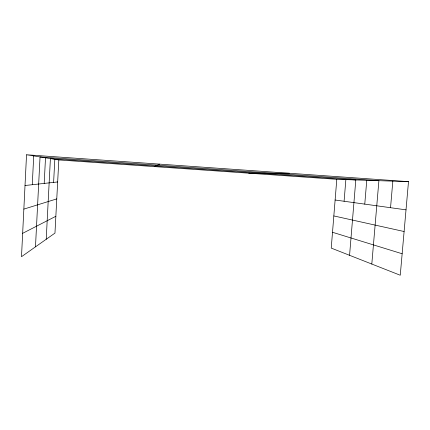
<?xml version="1.0" encoding="UTF-8"?>
<svg xmlns="http://www.w3.org/2000/svg" width="430" height="430" viewBox="0 0 430 430"><rect width="100%" height="100%" fill="white"/><g stroke="black" fill="none" stroke-linecap="round" stroke-linejoin="round"><path stroke-width="0.64" d="M26.536 154.762L21.5 256.705L54.965 233.103L58.824 159.939L26.536 154.762L408.5 181.643L400.255 275.238L331.234 248.094L336.792 179.326L408.5 181.643M32.271 184.717L33.717 155.913M35.48 246.847L40.044 156.928L378.9 180.686L371.805 264.047M44.193 183.422L45.51 157.805M46.22 239.268L50.407 158.589L355.809 179.939L349.568 255.307M53.61 182.395L54.82 159.293M344.091 201.261L345.86 179.622M364.769 204.126L366.769 180.294M390.537 207.706L392.832 181.137M22.656 233.323L55.852 216.285M154.311 166.598L159.74 164.136M23.854 209.114L56.771 198.897M25.021 185.507L57.663 181.954M248.744 173.182L289.406 173.263M58.824 159.939L336.792 179.326M335.12 200.014L406.017 209.851M333.836 215.935L404.103 231.523M332.514 232.281L402.147 253.754"/></g></svg>
